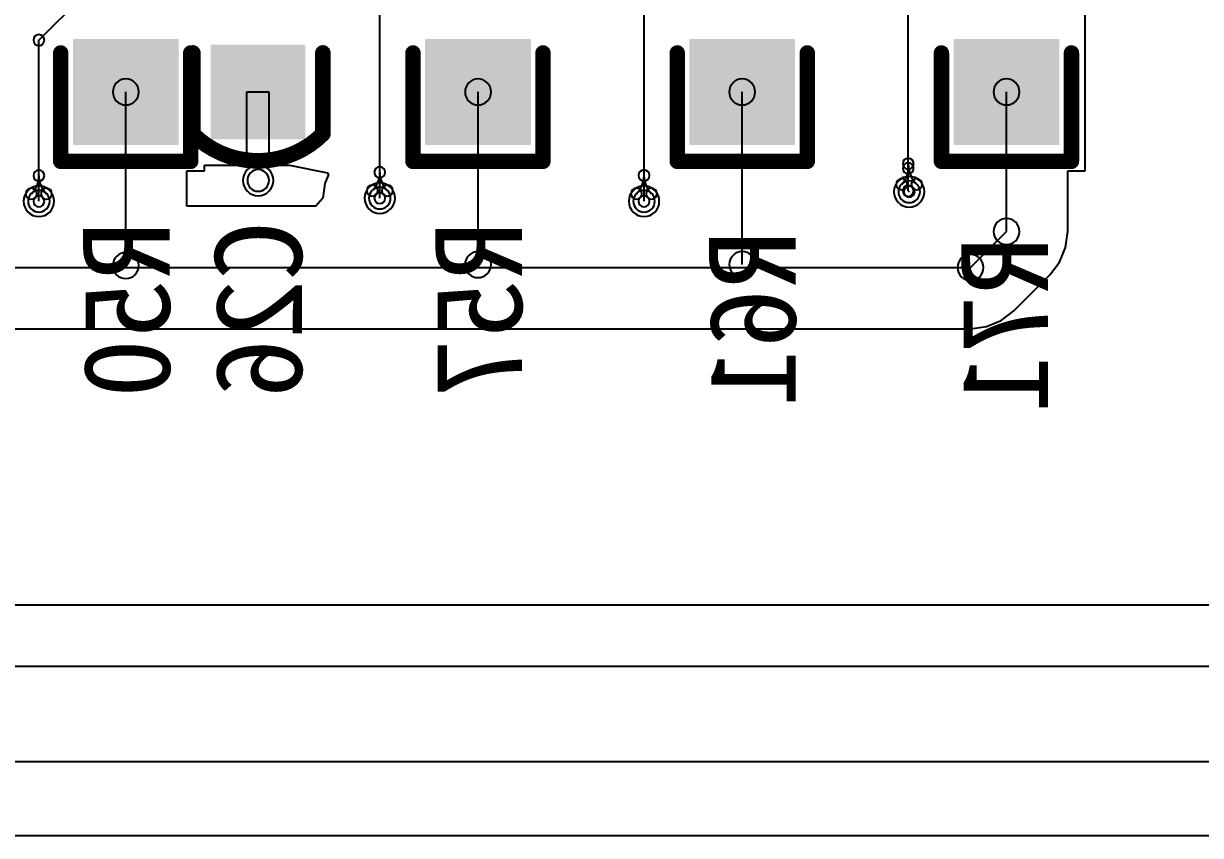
# Model space of a CAD drawing. Header units: inches. Extents: x 32166 to 66782, y 2386 to 7162.
# Drawn here: x 33238.8 to 33347.4, y 3232.1 to 3306.9 of the extents above; entities that cross this region are included whole.
import ezdxf

# ---------------------------------------------------------------- set-up
doc = ezdxf.new("R2010")
doc.units = ezdxf.units.IN
doc.header["$LTSCALE"] = 0.64311
doc.header["$MEASUREMENT"] = 0
for name, color, linetype in [('BOTTOMLAYER', 5, 'CONTINUOUS'), ('BOTTOMOVERLAY', 54, 'CONTINUOUS'), ('BOTTOMPASTE', 16, 'CONTINUOUS'), ('BOTTOMSOLDER', 6, 'CONTINUOUS'), ('KEEPOUTLAYER', 6, 'CONTINUOUS'), ('MULTILAYER', 9, 'CONTINUOUS')]:
    doc.layers.add(name, color=color, linetype=linetype)
doc.styles.get("Standard").update_dxf_attribs({"font": 'txt', "width": 0.8})

msp = doc.modelspace()

# ---------------------------------------------------------------- linework, layer by layer
at = {"layer": 'BOTTOMLAYER'}
for p, q in [((33271.69, 3290.84), (33271.69, 3330.79)), ((33296.08, 3290.55), (33296.08, 3330.79)), ((33320.46, 3291.51), (33320.46, 3330.79)), ((33336.79, 3306.16), (33336.79, 3320.69)), ((33240.23, 3305.41), (33248.25, 3313.43)), ((33240.23, 3290.55), (33240.23, 3305.41)), ((33336.79, 3293.36), (33336.79, 3306.16)), ((33248.25, 3284.62), (33248.25, 3300.63)), ((33259.42, 3293.87), (33259.42, 3300.63)), ((33259.42, 3300.63), (33261.45, 3300.63)), ((33261.45, 3300.63), (33261.45, 3293.87)), ((33280.76, 3284.71), (33280.76, 3300.63)), ((33305.14, 3284.71), (33305.14, 3300.63)), ((33329.53, 3287.76), (33329.53, 3300.63)), ((33253.9, 3290.09), (33253.9, 3293.36)), ((33253.9, 3293.36), (33255.51, 3293.36)), ((33255.51, 3293.36), (33255.51, 3293.87)), ((33255.51, 3293.87), (33259.42, 3293.87)), ((33261.45, 3293.87), (33263.37, 3293.87)), ((33263.37, 3293.87), (33266.87, 3293.17)), ((33335.18, 3287.76), (33335.18, 3293.36)), ((33335.18, 3293.36), (33336.79, 3293.36)), ((33266.63, 3292.2), (33266.45, 3290.84)), ((33266.97, 3293.02), (33266.63, 3292.2)), ((33266.87, 3293.17), (33266.97, 3293.02)), ((33320.46, 3291.51), (33320.55, 3291.43)), ((33265.79, 3290.09), (33253.9, 3290.09)), ((33266.45, 3290.84), (33265.79, 3290.09)), ((33326.21, 3284.44), (33329.53, 3287.76)), ((33334.98, 3286.3), (33335.18, 3287.76)), ((33334.42, 3284.94), (33334.98, 3286.3)), ((33333.52, 3283.77), (33334.42, 3284.94)), ((33183.35, 3284.44), (33326.21, 3284.44)), ((33330.2, 3280.45), (33333.52, 3283.77)), ((33329.03, 3279.55), (33330.2, 3280.45)), ((33327.67, 3278.99), (33329.03, 3279.55)), ((33169.74, 3278.79), (33326.21, 3278.79)), ((33326.21, 3278.79), (33327.67, 3278.99)), ((34016.74, 3253.31), (33146.31, 3253.31)), ((32657.59, 3247.67), (34217.27, 3247.67)), ((32645.85, 3238.87), (34227.03, 3238.87))]:
    msp.add_line(p, q, dxfattribs=at)
for centre, radius, start, end in [((33240.23, 3305.41), 0.508, 0, 180), ((33240.23, 3305.41), 0.508, 0, 180), ((33240.23, 3305.41), 0.508, 180, 0), ((33240.23, 3305.41), 0.508, 180, 0), ((33248.25, 3300.63), 1.2, 0, 180), ((33280.76, 3300.63), 1.2, 0, 180), ((33305.14, 3300.63), 1.2, 0, 180), ((33329.53, 3300.63), 1.2, 0, 180), ((33248.25, 3300.63), 1.2, 180, 0), ((33280.76, 3300.63), 1.2, 180, 0), ((33305.14, 3300.63), 1.2, 180, 0), ((33329.53, 3300.63), 1.2, 180, 0), ((33320.46, 3294.01), 0.508, 0, 180), ((33240.23, 3292.92), 0.508, 0, 180), ((33240.23, 3292.92), 0.508, 0, 180), ((33260.47, 3292.47), 1, 0, 180), ((33271.69, 3293.22), 0.508, 0, 180), ((33271.69, 3293.22), 0.508, 0, 180), ((33296.08, 3292.93), 0.508, 0, 180), ((33296.08, 3292.93), 0.508, 0, 180), ((33318.39, 3293.59), 2.08, 314.9996, 359.9996), ((33320.46, 3293.59), 0.508, 0, 180), ((33320.46, 3294.01), 0.508, 180, 0), ((33320.46, 3293.59), 0.508, 180, 0), ((33323.14, 3294.01), 2.68, 180.0003, 225.0003), ((33237.86, 3292.92), 2.38, 314.9996, 359.9996), ((33240.23, 3292.92), 0.508, 180, 0), ((33240.23, 3292.92), 0.508, 180, 0), ((33242.61, 3292.92), 2.38, 180.0004, 225.0004), ((33260.47, 3292.47), 1, 180, 0), ((33269.32, 3293.22), 2.38, 314.9996, 359.9996), ((33271.69, 3293.22), 0.508, 180, 0), ((33271.69, 3293.22), 0.508, 180, 0), ((33274.07, 3293.22), 2.38, 180.0004, 225.0004), ((33293.7, 3292.93), 2.38, 314.9996, 359.9996), ((33296.08, 3292.93), 0.508, 180, 0), ((33296.08, 3292.93), 0.508, 180, 0), ((33298.45, 3292.93), 2.38, 180.0004, 225.0004), ((33319.86, 3292.12), 0.508, 0, 180), ((33320.55, 3291.43), 1, 0, 180), ((33321.25, 3292.12), 0.508, 0, 180), ((33239.54, 3291.24), 0.508, 0, 180), ((33239.54, 3291.24), 0.508, 180, 0), ((33240.23, 3290.55), 1, 0, 180), ((33240.23, 3290.55), 0.508, 0, 180), ((33240.93, 3291.24), 0.508, 0, 180), ((33240.93, 3291.24), 0.508, 180, 0), ((33271, 3291.54), 0.508, 0, 180), ((33271, 3291.54), 0.508, 180, 0), ((33271.69, 3290.84), 1, 0, 180), ((33271.69, 3290.84), 0.508, 0, 180), ((33272.39, 3291.54), 0.508, 0, 180), ((33272.39, 3291.54), 0.508, 180, 0), ((33295.38, 3291.25), 0.508, 0, 180), ((33295.38, 3291.25), 0.508, 180, 0), ((33296.08, 3290.55), 1, 0, 180), ((33296.08, 3290.55), 0.508, 0, 180), ((33296.77, 3291.25), 0.508, 0, 180), ((33296.77, 3291.25), 0.508, 180, 0), ((33319.86, 3292.12), 0.508, 180, 0), ((33320.55, 3291.43), 1, 180, 0), ((33320.46, 3291.51), 0.508, 0, 180), ((33320.46, 3291.51), 0.508, 0, 180), ((33320.46, 3291.51), 0.508, 180, 0), ((33320.46, 3291.51), 0.508, 180, 0), ((33320.55, 3291.43), 0.508, 0, 180), ((33320.55, 3291.43), 0.508, 180, 0), ((33321.25, 3292.12), 0.508, 180, 0), ((33240.23, 3290.55), 1, 180, 0), ((33240.23, 3290.55), 0.508, 180, 0), ((33271.69, 3290.84), 1, 180, 0), ((33271.69, 3290.84), 0.508, 180, 0), ((33296.08, 3290.55), 1, 180, 0), ((33296.08, 3290.55), 0.508, 180, 0), ((33329.53, 3287.76), 1.2, 0, 180), ((33329.53, 3287.76), 1.2, 0, 180), ((33329.53, 3287.76), 1.2, 180, 0), ((33329.53, 3287.76), 1.2, 180, 0), ((33248.25, 3284.62), 1.2, 0, 180), ((33280.76, 3284.71), 1.2, 0, 180), ((33305.14, 3284.71), 1.2, 0, 180), ((33326.21, 3284.44), 1.2, 0, 180), ((33326.21, 3284.44), 1.2, 0, 180), ((33248.25, 3284.62), 1.2, 180, 0), ((33280.76, 3284.71), 1.2, 180, 0), ((33305.14, 3284.71), 1.2, 180, 0), ((33326.21, 3284.44), 1.2, 180, 0), ((33326.21, 3284.44), 1.2, 180, 0)]:
    msp.add_arc(centre, radius, start, end, dxfattribs=at)
for points in [[(33252.31, 3296.56), (33252.31, 3304.69), (33244.18, 3296.56), (33244.18, 3304.69)], [(33256.88, 3304.18), (33256.88, 3297.07), (33263.99, 3304.18), (33263.99, 3297.07)], [(33284.82, 3296.56), (33284.82, 3304.69), (33276.69, 3296.56), (33276.69, 3304.69)], [(33309.21, 3296.56), (33309.21, 3304.69), (33301.08, 3296.56), (33301.08, 3304.69)], [(33333.59, 3296.56), (33333.59, 3304.69), (33325.46, 3296.56), (33325.46, 3304.69)]]:
    msp.add_solid(points, dxfattribs=at)
at = {"layer": 'BOTTOMOVERLAY'}
for points, const_width in [([(33242.25, 3294.23), (33242.25, 3304.23)], 1.42), ([(33254.25, 3294.23), (33254.25, 3304.23)], 1.42), ([(33254.44, 3296.76), (33254.44, 3304.23)], 1.44), ([(33266.44, 3296.76), (33266.44, 3304.23)], 1.44), ([(33274.76, 3294.23), (33274.76, 3304.23)], 1.42), ([(33286.76, 3294.23), (33286.76, 3304.23)], 1.42), ([(33299.14, 3294.23), (33299.14, 3304.23)], 1.42), ([(33311.14, 3294.23), (33311.14, 3304.23)], 1.42), ([(33323.53, 3294.23), (33323.53, 3304.23)], 1.42), ([(33335.53, 3294.23), (33335.53, 3304.23)], 1.42), ([(33242.25, 3294.23), (33254.25, 3294.23)], 1.42), ([(33274.76, 3294.23), (33286.76, 3294.23)], 1.42), ([(33299.14, 3294.23), (33311.14, 3294.23)], 1.42), ([(33323.53, 3294.23), (33335.53, 3294.23)], 1.42)]:
    msp.add_lwpolyline(points, dxfattribs=dict(at, const_width=const_width))
for points, const_width in [([(33242.6, 3304.23, 1), (33241.89, 3304.23, 1)], 0.711), ([(33254.6, 3304.23, 1), (33253.89, 3304.23, 1)], 0.711), ([(33254.08, 3304.23, 1), (33254.8, 3304.23, 1)], 0.72), ([(33266.08, 3304.23, 1), (33266.8, 3304.23, 1)], 0.72), ([(33275.11, 3304.23, 1), (33274.4, 3304.23, 1)], 0.711), ([(33287.11, 3304.23, 1), (33286.4, 3304.23, 1)], 0.711), ([(33299.5, 3304.23, 1), (33298.79, 3304.23, 1)], 0.711), ([(33311.5, 3304.23, 1), (33310.79, 3304.23, 1)], 0.711), ([(33323.88, 3304.23, 1), (33323.17, 3304.23, 1)], 0.711), ([(33335.88, 3304.23, 1), (33335.17, 3304.23, 1)], 0.711), ([(33254.08, 3296.76, 1), (33254.8, 3296.76, 1)], 0.72), ([(33254.08, 3296.76, 1), (33254.8, 3296.76, 1)], 0.72), ([(33266.08, 3296.76, 1), (33266.8, 3296.76, 1)], 0.72), ([(33266.08, 3296.76, 1), (33266.8, 3296.76, 1)], 0.72), ([(33242.6, 3294.23, 1), (33241.89, 3294.23, 1)], 0.711), ([(33242.6, 3294.23, 1), (33241.89, 3294.23, 1)], 0.711), ([(33254.6, 3294.23, 1), (33253.89, 3294.23, 1)], 0.711), ([(33254.6, 3294.23, 1), (33253.89, 3294.23, 1)], 0.711), ([(33275.11, 3294.23, 1), (33274.4, 3294.23, 1)], 0.711), ([(33275.11, 3294.23, 1), (33274.4, 3294.23, 1)], 0.711), ([(33287.11, 3294.23, 1), (33286.4, 3294.23, 1)], 0.711), ([(33287.11, 3294.23, 1), (33286.4, 3294.23, 1)], 0.711), ([(33299.5, 3294.23, 1), (33298.79, 3294.23, 1)], 0.711), ([(33299.5, 3294.23, 1), (33298.79, 3294.23, 1)], 0.711), ([(33311.5, 3294.23, 1), (33310.79, 3294.23, 1)], 0.711), ([(33311.5, 3294.23, 1), (33310.79, 3294.23, 1)], 0.711), ([(33323.88, 3294.23, 1), (33323.17, 3294.23, 1)], 0.711), ([(33323.88, 3294.23, 1), (33323.17, 3294.23, 1)], 0.711), ([(33335.88, 3294.23, 1), (33335.17, 3294.23, 1)], 0.711), ([(33335.88, 3294.23, 1), (33335.17, 3294.23, 1)], 0.711)]:
    msp.add_lwpolyline(points, format="xyb", close=True, dxfattribs=dict(at, const_width=const_width))
at = {"layer": 'BOTTOMOVERLAY', "const_width": 1.44}
msp.add_lwpolyline([(33266.44, 3296.76, -0.414214), (33254.44, 3296.76)], format="xyb", dxfattribs=at)
at = {"layer": 'BOTTOMPASTE'}
for points in [[(33252.31, 3296.56), (33252.31, 3304.69), (33244.18, 3296.56), (33244.18, 3304.69)], [(33256.88, 3304.18), (33256.88, 3297.07), (33263.99, 3304.18), (33263.99, 3297.07)], [(33284.82, 3296.56), (33284.82, 3304.69), (33276.69, 3296.56), (33276.69, 3304.69)], [(33309.21, 3296.56), (33309.21, 3304.69), (33301.08, 3296.56), (33301.08, 3304.69)], [(33333.59, 3296.56), (33333.59, 3304.69), (33325.46, 3296.56), (33325.46, 3304.69)]]:
    msp.add_solid(points, dxfattribs=at)
at = {"layer": 'BOTTOMSOLDER'}
for centre, start, end in [((33260.47, 3292.47), 0, 180), ((33260.47, 3292.47), 180, 0), ((33271.69, 3290.84), 0, 180), ((33320.55, 3291.43), 0, 180), ((33240.23, 3290.55), 0, 180), ((33296.08, 3290.55), 0, 180), ((33320.55, 3291.43), 180, 0), ((33240.23, 3290.55), 180, 0), ((33271.69, 3290.84), 180, 0), ((33296.08, 3290.55), 180, 0)]:
    msp.add_arc(centre, 1.41, start, end, dxfattribs=at)
for points in [[(33253.12, 3295.75), (33253.12, 3305.5), (33243.37, 3295.75), (33243.37, 3305.5)], [(33285.64, 3295.75), (33285.64, 3305.5), (33275.88, 3295.75), (33275.88, 3305.5)], [(33310.02, 3295.75), (33310.02, 3305.5), (33300.27, 3295.75), (33300.27, 3305.5)], [(33334.4, 3295.75), (33334.4, 3305.5), (33324.65, 3295.75), (33324.65, 3305.5)], [(33256.07, 3304.99), (33256.07, 3296.26), (33264.81, 3304.99), (33264.81, 3296.26)]]:
    msp.add_solid(points, dxfattribs=at)
at = {"layer": 'KEEPOUTLAYER'}
msp.add_line((32499.27, 3232.07), (34258.55, 3232.07), dxfattribs=at)
at = {"layer": 'MULTILAYER'}
for centre, start, end in [((33260.47, 3292.47), 0, 180), ((33260.47, 3292.47), 180, 0), ((33320.55, 3291.43), 0, 180), ((33240.23, 3290.55), 0, 180), ((33271.69, 3290.84), 0, 180), ((33296.08, 3290.55), 0, 180), ((33320.55, 3291.43), 180, 0), ((33240.23, 3290.55), 180, 0), ((33271.69, 3290.84), 180, 0), ((33296.08, 3290.55), 180, 0)]:
    msp.add_arc(centre, 1, start, end, dxfattribs=at)

# ---------------------------------------------------------------- texts
at = {"layer": 'BOTTOMOVERLAY', "text_generation_flag": 2}
for s, p in [('R50', (33252.31, 3288.74)), ('C26', (33264.5, 3288.74)), ('R57', (33284.82, 3288.74)), ('R61', (33310.07, 3287.91)), ('R71', (33333.35, 3287.35))]:
    msp.add_text(s, height=8, rotation=90, dxfattribs=at).set_placement(p)

doc.saveas('drawing.dxf')
